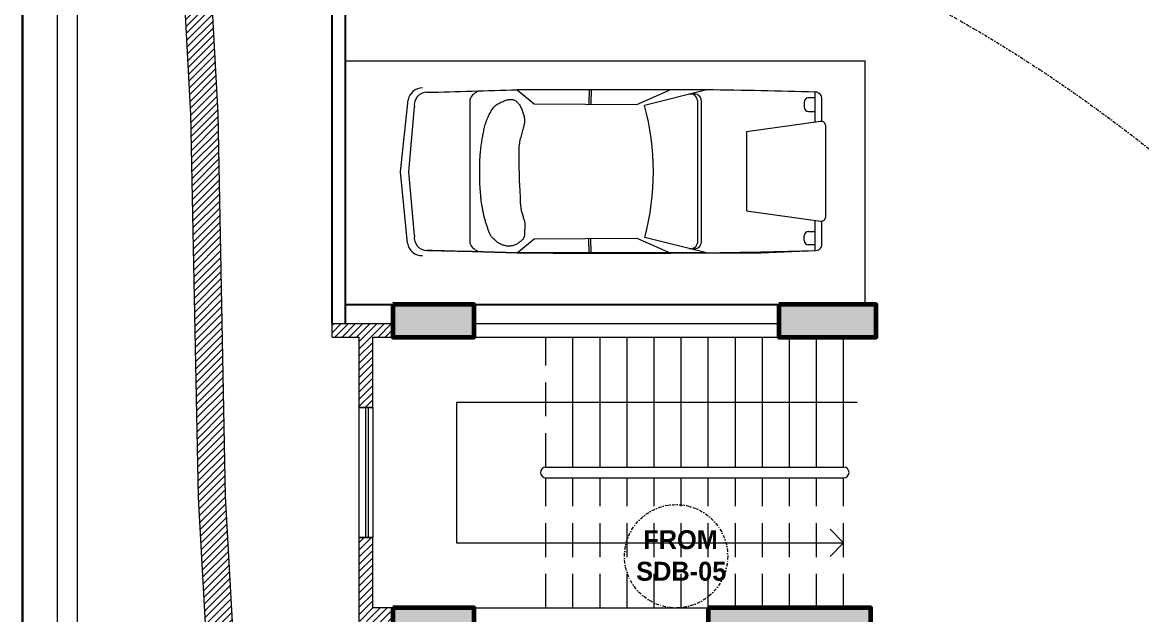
# Model space of a CAD drawing. Header units: inches. Extents: x 109699 to 44449955, y -10987 to 15824140.
# Drawn here: x 194056.2 to 194469.7, y -3501.2 to -3282.4 of the extents above; entities that cross this region are included whole.
import ezdxf

# ---------------------------------------------------------------- set-up
doc = ezdxf.new("R2010")
doc.units = ezdxf.units.IN
doc.header["$LTSCALE"] = 5
doc.header["$MEASUREMENT"] = 0
doc.linetypes.add('DASHDOT', pattern=[1, 0.5, -0.25, 0, -0.25])
doc.linetypes.add('DASHED2', pattern=[0.375, 0.25, -0.125])
for name, color, linetype, lineweight in [('@NORMAL', 7, 'Continuous', 5), ('car-plan', 179, 'Continuous', 13), ('cloumn', 253, 'Continuous', 60), ('E-Sub-Distrubtion board', 3, 'Continuous', 13), ('glass', 140, 'Continuous', 18), ('Ground foor outer wall', 7, 'Continuous', 25), ('ha', 252, 'Continuous', 5), ('HATCH2', 253, 'Continuous', 15), ('Railling', 8, 'Continuous', 5), ('SB', 1, 'DASHDOT', 20), ('STAIR', 8, 'Continuous', 13), ('WALL-1', 8, 'Continuous', 9)]:
    doc.layers.add(name, color=color, linetype=linetype, lineweight=lineweight)
doc.styles.get("Standard").update_dxf_attribs({"font": 'times.ttf'})
pattern_1 = [(44.99999999999996, (142401.9198280664, 2531389.256548782), (-1.325825214724776, 1.325825214724777), [])]

# ---------------------------------------------------------------- blocks, each defined once
blk = doc.blocks.new('zxczxczxcz')
at = {"layer": '@NORMAL'}
for points in [[(177327.5446916085, -15450.10043627545), (175295.1813820154, -15450.10043627545), (175295.1813820154, -14276.83252409846), (177327.5446916085, -14276.83252409846)], [(177319.9075666944, -15442.46331136129), (175302.8185069296, -15442.46331136129), (175302.8185069296, -14284.46964901264), (177319.9075666944, -14284.46964901264)]]:
    blk.add_lwpolyline(points, close=True, dxfattribs=at)
at = {"layer": 'WALL-1', "lineweight": 30}
blk.add_lwpolyline([(177340.9096602083, -15463.46540487523), (175281.8164134157, -15463.46540487523), (175281.8164134157, -14263.46755549865), (177340.9096602083, -14263.46755549865)], close=True, dxfattribs=at)
blk = doc.blocks.new('gs')
at = {"layer": 'car-plan'}
for p, q in [((26267.590474709, 9819.376646062476), (26273.88895731447, 9814.16245217622)), ((26294.14201680706, 9819.603446928479), (26294.06655255058, 9814.042228147591)), ((26294.91421058483, 9819.60769889965), (26294.83864122938, 9814.03873501681)), ((26311.78943026054, 9813.962045221306), (26324.328722481, 9819.547027678884)), ((26337.65923929898, 9819.376646062476), (26314.66183826685, 9813.610017585495)), ((26224.52549990334, 9789.080123154796), (26227.30703482688, 9815.693857425773)), ((26227.61478555486, 9789.127244590316), (26229.61774362937, 9813.03297502928)), ((26258.6209168567, 9812.495373057944), (26258.87149793419, 9812.814441102208)), ((26258.87149793419, 9812.814441102208), (26259.138802371, 9813.116669562136)), ((26259.138802371, 9813.116669562136), (26259.42630299871, 9813.402006525008)), ((26259.42630299871, 9813.402006525008), (26259.73747264892, 9813.67040007811)), ((26259.73747264892, 9813.67040007811), (26260.07432008078, 9813.921910958466)), ((26260.07432008078, 9813.921910958466), (26260.4329977638, 9814.157050501934)), ((26260.4329977638, 9814.157050501934), (26260.80819409504, 9814.376442694127)), ((26260.80819409504, 9814.376442694127), (26261.19459747159, 9814.580711520633)), ((26261.19459747159, 9814.580711520633), (26261.58689629052, 9814.77048096704)), ((26261.58689629052, 9814.77048096704), (26261.97977894891, 9814.94637501896)), ((26261.97977894891, 9814.94637501896), (26262.36793384382, 9815.109017661976)), ((26262.36793384382, 9815.109017661976), (26262.74604937236, 9815.25903288168)), ((26262.74604937236, 9815.25903288168), (26263.10998032505, 9815.396591025055)), ((26263.10998032505, 9815.396591025055), (26263.46024706632, 9815.520047884522)), ((26263.46024706632, 9815.520047884522), (26263.79853635409, 9815.627305613903)), ((26263.79853635409, 9815.627305613903), (26264.12653494623, 9815.716266367002)), ((26264.12653494623, 9815.716266367002), (26264.44592960068, 9815.78483229762)), ((26264.44592960068, 9815.78483229762), (26264.75840707531, 9815.83090555959)), ((26264.75840707531, 9815.83090555959), (26265.06565412803, 9815.852388306696)), ((26265.06565412803, 9815.852388306696), (26265.36935751676, 9815.847182692756)), ((26265.36935751676, 9815.847182692756), (26265.67066612645, 9815.813687615911)), ((26265.67066612645, 9815.813687615911), (26265.9685773504, 9815.752288951713)), ((26265.9685773504, 9815.752288951713), (26266.26155070901, 9815.66386932)), ((26266.26155070901, 9815.66386932), (26266.54804572262, 9815.549311340648)), ((26266.54804572262, 9815.549311340648), (26266.82652191161, 9815.409497633518)), ((26266.82652191161, 9815.409497633518), (26267.09543879637, 9815.24531081847)), ((26267.09543879637, 9815.24531081847), (26267.35325589727, 9815.057633515382)), ((26267.35325589727, 9815.057633515382), (26267.59843273467, 9814.847348344098)), ((26267.59843273467, 9814.847348344098), (26267.82986393782, 9814.615407591322)), ((26267.82986393782, 9814.615407591322), (26268.04818457142, 9814.363042210942)), ((26268.04818457142, 9814.363042210942), (26268.25446480906, 9814.091552823716)), ((26268.25446480906, 9814.091552823716), (26268.44977482432, 9813.802240050354)), ((26268.44977482432, 9813.802240050354), (26268.63518479076, 9813.496404511607)), ((26268.63518479076, 9813.496404511607), (26268.81176488199, 9813.175346828197)), ((26268.81176488199, 9813.175346828197), (26268.98058527157, 9812.840367620869)), ((26268.98058527157, 9812.840367620869), (26269.14271613306, 9812.492767510324)), ((26273.88895731447, 9814.16245217622), (26311.78943026054, 9813.962045221306)), ((26373.62707116106, 9814.740510257827), (26373.62707116106, 9813.01814853336)), ((26377.73098201799, 9816.365593759743), (26375.25215466297, 9816.365593759743)), ((26380.18697026602, 9807.669296838212), (26380.18465004231, 9816.241937109808)), ((26256.27978203181, 9807.971795868769), (26256.46277737516, 9808.442038765708)), ((26256.46277737516, 9808.442038765708), (26256.65627984365, 9808.904696866965)), ((26256.65627984365, 9808.904696866965), (26256.85843145002, 9809.358270968369)), ((26256.85843145002, 9809.358270968369), (26257.06737420695, 9809.801261865723)), ((26257.06737420695, 9809.801261865723), (26257.28125012715, 9810.232170354844)), ((26257.28125012715, 9810.232170354844), (26257.49820122335, 9810.649497231541)), ((26257.49820122335, 9810.649497231541), (26257.71636950823, 9811.051743291639)), ((26257.71636950823, 9811.051743291639), (26257.9347854643, 9811.437650546177)), ((26257.9347854643, 9811.437650546177), (26258.15603345334, 9811.806925867219)), ((26258.15603345334, 9811.806925867219), (26258.38358630695, 9812.159517342043)), ((26258.38358630695, 9812.159517342043), (26258.6209168567, 9812.495373057944)), ((26269.14271613306, 9812.492767510324), (26269.29884687894, 9812.134103389995)), ((26269.29884687894, 9812.134103389995), (26269.44814387705, 9811.766957244035)), ((26269.44814387705, 9811.766957244035), (26269.58939273414, 9811.39416732928)), ((26269.58939273414, 9811.39416732928), (26269.72137905691, 9811.018571902547)), ((26269.72137905691, 9811.018571902547), (26269.84288845211, 9810.643009220687)), ((26269.84288845211, 9810.643009220687), (26269.95270652647, 9810.270317540519)), ((26269.95270652647, 9810.270317540519), (26270.04961888671, 9809.903335118877)), ((26270.04961888671, 9809.903335118877), (26270.13241113958, 9809.544900212612)), ((26270.13241113958, 9809.544900212612), (26270.20001149346, 9809.196818503813)), ((26270.20001149346, 9809.196818503813), (26270.2519185636, 9808.856765375742)), ((26270.2519185636, 9808.856765375742), (26270.28777356686, 9808.521383636893)), ((26270.28777356686, 9808.521383636893), (26270.30721772012, 9808.187316095798)), ((26375.25215466297, 9811.393065031436), (26377.7274664799, 9811.393065031436)), ((26255.23176162457, 9804.105607729063), (26255.33241191524, 9804.58666637665)), ((26255.33241191524, 9804.58666637665), (26255.43898770437, 9805.07096918099)), ((26255.43898770437, 9805.07096918099), (26255.55287192548, 9805.557211051411)), ((26255.55287192548, 9805.557211051411), (26255.67544751214, 9806.04408689723)), ((26255.67544751214, 9806.04408689723), (26255.80809739791, 9806.53029162778)), ((26255.80809739791, 9806.53029162778), (26255.95220451632, 9807.01452015237)), ((26255.95220451632, 9807.01452015237), (26256.10915180092, 9807.495467380344)), ((26256.10915180092, 9807.495467380344), (26256.27978203181, 9807.971795868769)), ((26269.6008163338, 9804.31133329351), (26269.46350189867, 9803.847166826978)), ((26269.73122099039, 9804.761717161222), (26269.6008163338, 9804.31133329351)), ((26269.85283337062, 9805.198036903312), (26269.73122099039, 9804.761717161222)), ((26269.96377097664, 9805.620010992978), (26269.85283337062, 9805.198036903312)), ((26270.06215131065, 9806.027357903396), (26269.96377097664, 9805.620010992978)), ((26270.14609187478, 9806.419796107773), (26270.06215131065, 9806.027357903396)), ((26270.21371017123, 9806.7970440793), (26270.14609187478, 9806.419796107773)), ((26270.26349724896, 9807.159426744205), (26270.21371017123, 9806.7970440793)), ((26270.29543834428, 9807.509694840941), (26270.26349724896, 9807.159426744205)), ((26270.3098922403, 9807.851205560975), (26270.29543834428, 9807.509694840941)), ((26270.30721772012, 9808.187316095798), (26270.3098922403, 9807.851205560975)), ((26379.69429995946, 9807.667595831059), (26352.36820994497, 9803.896422599413)), ((26381.58925869425, 9772.485619494757), (26381.57126414745, 9806.063300170543)), ((26254.47942890941, 9799.919098573395), (26254.55100408784, 9800.38428953824)), ((26254.55100408784, 9800.38428953824), (26254.62549659183, 9800.846562369683)), ((26254.62549659183, 9800.846562369683), (26254.70294103651, 9801.307170277942)), ((26254.70294103651, 9801.307170277942), (26254.78337203695, 9801.767366473214)), ((26254.78337203695, 9801.767366473214), (26254.86682420828, 9802.228404165733)), ((26254.86682420828, 9802.228404165733), (26254.95333216563, 9802.691536565711)), ((26254.95333216563, 9802.691536565711), (26255.0429305241, 9803.15801688336)), ((26255.0429305241, 9803.15801688336), (26255.13565389879, 9803.629098328907)), ((26255.13565389879, 9803.629098328907), (26255.23176162457, 9804.105607729063)), ((26268.50255540773, 9800.210141118187), (26268.39866328702, 9799.630799368519)), ((26268.62053082191, 9800.773686495493), (26268.50255540773, 9800.210141118187)), ((26268.74971818349, 9801.321864971636), (26268.62053082191, 9800.773686495493)), ((26268.88724614643, 9801.855106017814), (26268.74971818349, 9801.321864971636)), ((26269.03024336469, 9802.37383910521), (26268.88724614643, 9801.855106017814)), ((26269.17583849217, 9802.878493705022), (26269.03024336469, 9802.37383910521)), ((26269.32116018284, 9803.369499288434), (26269.17583849217, 9802.878493705022)), ((26269.46350189867, 9803.847166826978), (26269.32116018284, 9803.369499288434)), ((26352.36820994497, 9803.896422599413), (26352.36820994497, 9774.644926875379)), ((26253.97688841195, 9795.665702633982), (26254.01896703812, 9796.132658832)), ((26254.01896703812, 9796.132658832), (26254.06472989134, 9796.60342196509)), ((26254.06472989134, 9796.60342196509), (26254.11405761265, 9797.076870369463)), ((26254.11405761265, 9797.076870369463), (26254.16685275098, 9797.552024528704)), ((26254.16685275098, 9797.552024528704), (26254.22301785521, 9798.027904926399)), ((26254.22301785521, 9798.027904926399), (26254.28245547427, 9798.503532046125)), ((26254.28245547427, 9798.503532046125), (26254.34506815704, 9798.977926371474)), ((26254.34506815704, 9798.977926371474), (26254.41075845246, 9799.450108386038)), ((26254.41075845246, 9799.450108386038), (26254.47942890941, 9799.919098573395)), ((26268.14501863973, 9796.50457788883), (26268.14214698412, 9795.842850339483)), ((26268.16197770595, 9797.156356368316), (26268.14501863973, 9796.50457788883)), ((26268.19445882656, 9797.796509216685), (26268.16197770595, 9797.156356368316)), ((26268.24389664528, 9798.423359872759), (26268.19445882656, 9797.796509216685)), ((26268.31172580585, 9799.035231775313), (26268.24389664528, 9798.423359872759)), ((26268.39866328702, 9799.630799368519), (26268.31172580585, 9799.035231775313)), ((26253.79946499341, 9785.75965380411), (26253.804110418, 9792.653544960907)), ((26253.804110418, 9792.653544960907), (26253.81414365923, 9793.04354042586)), ((26253.81414365923, 9793.04354042586), (26253.82944150729, 9793.450027483319)), ((26253.82944150729, 9793.450027483319), (26253.84977506395, 9793.87117373258)), ((26253.84977506395, 9793.87117373258), (26253.87491543098, 9794.305146772953)), ((26253.87491543098, 9794.305146772953), (26253.90463371015, 9794.75011420378)), ((26253.90463371015, 9794.75011420378), (26253.93870100322, 9795.20424362435)), ((26253.93870100322, 9795.20424362435), (26253.97688841195, 9795.665702633982)), ((26268.14214698412, 9795.842850339483), (26268.15192809541, 9795.172850281473)), ((26268.15192809541, 9795.172850281473), (26268.17292732987, 9794.496254276011)), ((26268.17292732987, 9794.496254276011), (26268.20371004374, 9793.81473888432)), ((26268.20371004374, 9793.81473888432), (26268.24273011173, 9793.130475843325)), ((26268.24273011173, 9793.130475843325), (26268.28799548214, 9785.926231999845)), ((26227.08988106418, 9762.67848546226), (26224.52549990334, 9789.080123154796)), ((26229.61774362937, 9765.508374445504), (26227.61478555486, 9789.127244590316)), ((26253.79990784147, 9785.402300082023), (26253.79946499341, 9785.75965380411)), ((26253.80503372973, 9785.056926050209), (26253.79990784147, 9785.402300082023)), ((26253.81443742578, 9784.720359557221), (26253.80503372973, 9785.056926050209)), ((26253.82771369719, 9784.38942845157), (26253.81443742578, 9784.720359557221)), ((26253.84445731151, 9784.060960581839), (26253.82771369719, 9784.38942845157)), ((26253.86426303632, 9783.731783796546), (26253.84445731151, 9784.060960581839)), ((26253.88672563918, 9783.398725944244), (26253.86426303632, 9783.731783796546)), ((26268.28799548214, 9785.926231999845), (26268.33740262176, 9785.249426155402)), ((26268.33740262176, 9785.249426155402), (26268.38884799734, 9784.583320332516)), ((26268.38884799734, 9784.583320332516), (26268.44022807565, 9783.932562146736)), ((26268.44022807565, 9783.932562146736), (26268.48943932343, 9783.301799213565)), ((26253.91142040242, 9783.059519277347), (26253.88672563918, 9783.398725944244)), ((26253.93784466729, 9782.71551366373), (26253.91142040242, 9783.059519277347)), ((26253.96547628981, 9782.368963375135), (26253.93784466729, 9782.71551366373)), ((26253.99379312599, 9782.02212268331), (26253.96547628981, 9782.368963375135)), ((26254.02227303183, 9781.67724586001), (26253.99379312599, 9782.02212268331)), ((26254.05039386338, 9781.336587176957), (26254.02227303183, 9781.67724586001)), ((26254.0776334766, 9781.002400905913), (26254.05039386338, 9781.336587176957)), ((26254.10346972753, 9780.676941318612), (26254.0776334766, 9781.002400905913)), ((26254.12766676523, 9780.361516260156), (26254.10346972753, 9780.676941318612)), ((26254.15113391087, 9780.053647869128), (26254.12766676523, 9780.361516260156)), ((26254.1750667787, 9779.74991185742), (26254.15113391087, 9780.053647869128)), ((26254.20066098293, 9779.446883936966), (26254.1750667787, 9779.74991185742)), ((26268.48943932343, 9783.301799213565), (26268.53437820745, 9782.695679148557)), ((26268.53437820745, 9782.695679148557), (26268.57294119446, 9782.11884956721)), ((26268.57294119446, 9782.11884956721), (26268.60362200481, 9781.574528605095)), ((26268.60362200481, 9781.574528605095), (26268.62730337316, 9781.060216477803)), ((26268.62730337316, 9781.060216477803), (26268.6454652877, 9780.571983920992)), ((26268.6454652877, 9780.571983920992), (26268.65958773669, 9780.105901670271)), ((26268.65958773669, 9780.105901670271), (26268.67115070837, 9779.658040461283)), ((26268.67115070837, 9779.658040461283), (26268.68163419093, 9779.224471029665)), ((26254.22911213782, 9779.141139819687), (26254.20066098293, 9779.446883936966)), ((26254.26161585757, 9778.829255217497), (26254.22911213782, 9779.141139819687)), ((26254.29936775644, 9778.50780584231), (26254.26161585757, 9778.829255217497)), ((26254.34356344864, 9778.173367406067), (26254.29936775644, 9778.50780584231)), ((26254.39500825334, 9777.82349869854), (26254.34356344864, 9778.173367406067)), ((26254.45294630936, 9777.459690821008), (26254.39500825334, 9777.82349869854)), ((26254.51623146048, 9777.084417952625), (26254.45294630936, 9777.459690821008)), ((26254.58371755044, 9776.700154272534), (26254.51623146048, 9777.084417952625)), ((26254.65425842302, 9776.309373959877), (26254.58371755044, 9776.700154272534)), ((26254.72670792196, 9775.914551193797), (26254.65425842302, 9776.309373959877)), ((26254.79991989103, 9775.51816015345), (26254.72670792196, 9775.914551193797)), ((26254.87274817396, 9775.122675017978), (26254.79991989103, 9775.51816015345)), ((26268.68163419093, 9779.224471029665), (26268.69251817264, 9778.80126411104)), ((26268.69251817264, 9778.80126411104), (26268.70528264171, 9778.38449044105)), ((26268.70528264171, 9778.38449044105), (26268.72135331207, 9777.97089980817)), ((26268.72135331207, 9777.97089980817), (26268.74193880048, 9777.559958212289)), ((26268.74193880048, 9777.559958212289), (26268.76819344939, 9777.151810706171)), ((26268.76819344939, 9777.151810706171), (26268.80127160126, 9776.746602342559)), ((26268.80127160126, 9776.746602342559), (26268.84232759857, 9776.3444781742)), ((26268.84232759857, 9776.3444781742), (26268.89251578374, 9775.94558325383)), ((26268.89251578374, 9775.94558325383), (26268.95299049925, 9775.550062634204)), ((26268.95299049925, 9775.550062634204), (26269.02490608755, 9775.158061368078)), ((26254.94444058683, 9774.730161688422), (26254.87274817396, 9775.122675017978)), ((26255.01582083471, 9774.341052953423), (26254.94444058683, 9774.730161688422)), ((26255.08810659499, 9773.955373323515), (26255.01582083471, 9774.341052953423)), ((26255.16251554506, 9773.573147309231), (26255.08810659499, 9773.955373323515)), ((26255.2402653623, 9773.194399421118), (26255.16251554506, 9773.573147309231)), ((26255.32257372406, 9772.819154169709), (26255.2402653623, 9773.194399421118)), ((26255.41065830775, 9772.44743606553), (26255.32257372406, 9772.819154169709)), ((26255.50573679076, 9772.07926961912), (26255.41065830775, 9772.44743606553)), ((26255.60851887209, 9771.714699570242), (26255.50573679076, 9772.07926961912)), ((26255.71768233746, 9771.353851575477), (26255.60851887209, 9771.714699570242)), ((26255.83139699421, 9770.99687152062), (26255.71768233746, 9771.353851575477)), ((26269.02490608755, 9775.158061368078), (26269.10885654217, 9774.769824894625)), ((26269.10885654217, 9774.769824894625), (26269.2031944609, 9774.386000198734)), ((26269.2031944609, 9774.386000198734), (26269.30571209262, 9774.007334651746)), ((26269.30571209262, 9774.007334651746), (26269.41420168619, 9773.634575625001)), ((26269.41420168619, 9773.634575625001), (26269.52645549049, 9773.268470489827)), ((26269.52645549049, 9773.268470489827), (26269.64026575437, 9772.909766617537)), ((26269.64026575437, 9772.909766617537), (26269.75342472669, 9772.559211379492)), ((26269.75342472669, 9772.559211379492), (26269.86372465636, 9772.217552146998)), ((26269.86372465636, 9772.217552146998), (26269.96911184017, 9771.885448029418)), ((26269.96911184017, 9771.885448029418), (26270.0681487668, 9771.56320508814)), ((26270.0681487668, 9771.56320508814), (26270.15955197293, 9771.251041122581)), ((26270.15955197293, 9771.251041122581), (26270.24203799518, 9770.949173932153)), ((26352.36820994497, 9774.644926875379), (26379.71282186758, 9770.878943342766)), ((26255.94783264969, 9770.643905291487), (26255.83139699421, 9770.99687152062)), ((26256.06515911125, 9770.295098773859), (26255.94783264969, 9770.643905291487)), ((26256.18154618624, 9769.950597853567), (26256.06515911125, 9770.295098773859)), ((26256.29516368202, 9769.6105484164), (26256.18154618624, 9769.950597853567)), ((26256.40418140592, 9769.275096348167), (26256.29516368202, 9769.6105484164)), ((26256.50745066922, 9768.944320041213), (26256.40418140592, 9769.275096348167)), ((26256.60654879877, 9768.61802791414), (26256.50745066922, 9768.944320041213)), ((26256.70373462538, 9768.295960892094), (26256.60654879877, 9768.61802791414)), ((26256.80126697983, 9767.977859900217), (26256.70373462538, 9768.295960892094)), ((26256.90140469291, 9767.663465863661), (26256.80126697983, 9767.977859900217)), ((26257.00640659541, 9767.352519707565), (26256.90140469291, 9767.663465863661)), ((26257.11853151809, 9767.044762357094), (26257.00640659541, 9767.352519707565)), ((26270.24203799518, 9770.949173932153), (26270.3143233702, 9770.65782131628)), ((26270.3143233702, 9770.65782131628), (26270.37512463464, 9770.377201074363)), ((26270.33443753119, 9767.230253094953), (26270.32879125809, 9767.035688935488)), ((26270.34237699793, 9767.43192880429), (26270.33443753119, 9767.230253094953)), ((26270.35301540392, 9767.638714248991), (26270.34237699793, 9767.43192880429)), ((26270.36675849475, 9767.84860761452), (26270.35301540392, 9767.638714248991)), ((26270.38401201605, 9768.059607086398), (26270.36675849475, 9767.84860761452)), ((26270.37512463464, 9770.377201074363), (26270.42315832511, 9770.107531005815)), ((26270.40471303333, 9768.270300350006), (26270.38401201605, 9768.059607086398)), ((26270.4269238921, 9768.481633090472), (26270.40471303333, 9768.270300350006)), ((26270.42315832511, 9770.107531005815), (26270.45714097829, 9769.849028910052)), ((26270.44823825771, 9768.695140492855), (26270.4269238921, 9768.481633090472)), ((26270.46624979562, 9768.912357742185), (26270.44823825771, 9768.695140492855)), ((26270.45714097829, 9769.849028910052), (26270.47640409715, 9769.601620422407)), ((26270.47855217122, 9769.13482002353), (26270.46624979562, 9768.912357742185)), ((26270.47640409715, 9769.601620422407), (26270.48273904991, 9769.36406252192)), ((26270.48273904991, 9769.36406252192), (26270.47855217122, 9769.13482002353)), ((26375.25215466297, 9767.07447726615), (26377.7274664799, 9767.07447726615)), ((26380.19927123145, 9762.22033773012), (26380.19692849919, 9770.876141479734)), ((26257.24003829177, 9766.739934737372), (26257.11853151809, 9767.044762357094)), ((26257.37229714659, 9766.438551697975), (26257.24003829177, 9766.739934737372)), ((26257.51312391015, 9766.144223786105), (26257.37229714659, 9766.438551697975)), ((26257.65944580939, 9765.86133547339), (26257.51312391015, 9766.144223786105)), ((26257.8081900713, 9765.594271231457), (26257.65944580939, 9765.86133547339)), ((26257.95628392285, 9765.347415531913), (26257.8081900713, 9765.594271231457)), ((26258.10065459096, 9765.12515284639), (26257.95628392285, 9765.347415531913)), ((26258.23822930263, 9764.931867646512), (26258.10065459096, 9765.12515284639)), ((26258.3659352848, 9764.771944403896), (26258.23822930263, 9764.931867646512)), ((26258.48166504197, 9764.647705978467), (26258.3659352848, 9764.771944403896)), ((26258.58717218865, 9764.553228783348), (26258.48166504197, 9764.647705978467)), ((26258.68517561686, 9764.480527619962), (26258.58717218865, 9764.553228783348)), ((26258.77839421867, 9764.421617289714), (26258.68517561686, 9764.480527619962)), ((26258.86954688608, 9764.36851259404), (26258.77839421867, 9764.421617289714)), ((26258.96135251116, 9764.313228334344), (26258.86954688608, 9764.36851259404)), ((26259.05652998593, 9764.247779312049), (26258.96135251116, 9764.313228334344)), ((26259.15779820242, 9764.16418032859), (26259.05652998593, 9764.247779312049)), ((26259.26755938609, 9764.056561458594), (26259.15779820242, 9764.16418032859)), ((26259.38694909599, 9763.927513869654), (26259.26755938609, 9764.056561458594)), ((26259.51678622459, 9763.781744002583), (26259.38694909599, 9763.927513869654)), ((26259.65788966438, 9763.623958298209), (26259.51678622459, 9763.781744002583)), ((26259.8110783078, 9763.458863197324), (26259.65788966438, 9763.623958298209)), ((26259.97717104734, 9763.291165140763), (26259.8110783078, 9763.458863197324)), ((26260.15698677547, 9763.125570569318), (26259.97717104734, 9763.291165140763)), ((26260.35134438468, 9762.966785923825), (26260.15698677547, 9763.125570569318)), ((26260.56058352352, 9762.818614673204), (26260.35134438468, 9762.966785923825)), ((26267.57536844691, 9759.152197705094), (26273.88895731447, 9764.378897298571)), ((26268.35480643393, 9763.003146323237), (26268.13670750492, 9762.85011909192)), ((26268.56679472032, 9763.158669621), (26268.35480643393, 9763.003146323237)), ((26268.7713719396, 9763.316236449304), (26268.56679472032, 9763.158669621)), ((26268.96702089714, 9763.475572634503), (26268.7713719396, 9763.316236449304)), ((26269.15222439833, 9763.636404002944), (26268.96702089714, 9763.475572634503)), ((26269.32546524856, 9763.798456380988), (26269.15222439833, 9763.636404002944)), ((26269.48522625322, 9763.961455594988), (26269.32546524856, 9763.798456380988)), ((26269.62999021767, 9764.1251274713), (26269.48522625322, 9763.961455594988)), ((26269.75823994729, 9764.289197836275), (26269.62999021767, 9764.1251274713)), ((26269.86895852957, 9764.453250315062), (26269.75823994729, 9764.289197836275)), ((26269.96313018027, 9764.61629972799), (26269.86895852957, 9764.453250315062)), ((26270.04223939727, 9764.777218694202), (26269.96313018027, 9764.61629972799)), ((26270.10777067843, 9764.934879832843), (26270.04223939727, 9764.777218694202)), ((26270.1612085216, 9765.08815576302), (26270.10777067843, 9764.934879832843)), ((26270.20403742467, 9765.23591910387), (26270.1612085216, 9765.08815576302)), ((26270.2377418855, 9765.377042474538), (26270.20403742467, 9765.23591910387)), ((26270.26380640196, 9765.510398494152), (26270.2377418855, 9765.377042474538)), ((26270.28361025677, 9765.63554796073), (26270.26380640196, 9765.510398494152)), ((26270.29811187231, 9765.754804387878), (26270.28361025677, 9765.63554796073)), ((26270.30816445577, 9765.871169468053), (26270.29811187231, 9765.754804387878)), ((26270.31462121438, 9765.987644893765), (26270.30816445577, 9765.871169468053)), ((26270.31833535536, 9766.107232357477), (26270.31462121438, 9765.987644893765)), ((26270.32016008593, 9766.232933551692), (26270.31833535536, 9766.107232357477)), ((26270.32094861331, 9766.367750168865), (26270.32016008593, 9766.232933551692)), ((26270.32155414473, 9766.514683901507), (26270.32094861331, 9766.367750168865)), ((26270.32275531047, 9766.675902524243), (26270.32155414473, 9766.514683901507)), ((26270.32503243304, 9766.85023814041), (26270.32275531047, 9766.675902524243)), ((26270.32879125809, 9767.035688935488), (26270.32503243304, 9766.85023814041)), ((26273.88895731447, 9764.378897298571), (26311.78943026054, 9764.579304253486)), ((26294.14201680706, 9758.93790254632), (26294.06655255058, 9764.4991213272)), ((26294.91421058483, 9758.933650575142), (26294.83864122938, 9764.50261445799)), ((26311.78943026054, 9764.579304253486), (26324.328722481, 9758.994321795908)), ((26337.58637993684, 9759.152197705094), (26314.69630588999, 9764.857524712097)), ((26373.62707116106, 9763.727032039766), (26373.62707116106, 9765.449393764233)), ((26260.78312686515, 9762.681248398876), (26260.56058352352, 9762.818614673204)), ((26261.0169178388, 9762.553975710354), (26260.78312686515, 9762.681248398876)), ((26261.25989987374, 9762.436085217181), (26261.0169178388, 9762.553975710354)), ((26261.51001639919, 9762.326865528892), (26261.25989987374, 9762.436085217181)), ((26261.76521084442, 9762.225605255007), (26261.51001639919, 9762.326865528892)), ((26262.02342663868, 9762.131593005055), (26261.76521084442, 9762.225605255007)), ((26262.28260721121, 9762.04411738857), (26262.02342663868, 9762.131593005055)), ((26262.54110692466, 9761.962729072293), (26262.28260721121, 9762.04411738857)), ((26262.79892387535, 9761.88802695187), (26262.54110692466, 9761.962729072293)), ((26263.05646709299, 9761.820871980148), (26262.79892387535, 9761.88802695187)), ((26263.31414560726, 9761.762125109977), (26263.05646709299, 9761.820871980148)), ((26263.57236844789, 9761.712647294211), (26263.31414560726, 9761.762125109977)), ((26263.83154464458, 9761.673299485716), (26263.57236844789, 9761.712647294211)), ((26264.09208322703, 9761.64494263733), (26263.83154464458, 9761.673299485716)), ((26264.35439322496, 9761.628437701918), (26264.09208322703, 9761.64494263733)), ((26264.61868337715, 9761.624509632195), (26264.35439322496, 9761.628437701918)), ((26264.88436125871, 9761.6333393803), (26264.61868337715, 9761.624509632195)), ((26265.15063415379, 9761.654971898279), (26264.88436125871, 9761.6333393803)), ((26265.41670934659, 9761.68945213814), (26265.15063415379, 9761.654971898279)), ((26265.68179412128, 9761.736825051907), (26265.41670934659, 9761.68945213814)), ((26265.94509576204, 9761.797135591594), (26265.68179412128, 9761.736825051907)), ((26266.20582155303, 9761.870428709226), (26265.94509576204, 9761.797135591594)), ((26266.46317877845, 9761.956749356825), (26266.20582155303, 9761.870428709226)), ((26266.71647074611, 9762.055910936542), (26266.46317877845, 9761.956749356825)), ((26266.96538485847, 9762.166800651008), (26266.71647074611, 9762.055910936542)), ((26267.20970454167, 9762.288074153017), (26266.96538485847, 9762.166800651008)), ((26267.4492132218, 9762.418387095342), (26267.20970454167, 9762.288074153017)), ((26267.68369432497, 9762.556395130749), (26267.4492132218, 9762.418387095342)), ((26267.91293127731, 9762.700753912017), (26267.68369432497, 9762.556395130749)), ((26268.13670750492, 9762.85011909192), (26267.91293127731, 9762.700753912017)), ((26377.73098201799, 9762.10194853785), (26375.25215466297, 9762.10194853785))]:
    blk.add_line(p, q, dxfattribs=at)
for points in [[(26337.65923929898, 9819.376646062476), (26267.590474709, 9819.376646062476)], [(26377.73360344047, 9807.442958568732), (26377.73360344047, 9818.522199703439)], [(26250.06716188465, 9815.86010751022), (26250.06716188465, 9762.68124196458)], [(26334.15938865389, 9815.479004345005), (26334.15938865389, 9762.68124196458)], [(26335.61122569034, 9815.479004345005), (26335.61122569034, 9762.68124196458)], [(26377.73360344047, 9760.019179013354), (26377.73360344047, 9771.105263256497)], [(26234.22935055212, 9760.077500716143), (26250.91090522017, 9759.588167659407), (26267.59047469137, 9759.095491917964), (26294.14201680706, 9758.93790254632), (26324.328722481, 9758.994321795908), (26337.58637994796, 9759.152197705254), (26357.66167304519, 9759.152197705167), (26377.73360344047, 9760.019179013354)], [(26337.58637993682, 9759.152197705094), (26267.57536844691, 9759.152197705094)]]:
    blk.add_lwpolyline(points, dxfattribs=at)
for centre, radius, start, end in [((26232.58033441348, 9814.699836216627), 5.366168716528898, 90.17071126511199, 169.3249604223354), ((26234.24530743608, 9813.776897435135), 4.686978486308598, 90.19506466146757, 189.1326723997191), ((26145.98211977325, 13653.84516491705), 3836.396409923897, 271.3180702240197, 271.816499684251), ((26254.83228203049, 9813.845923146575), 5.173326652646979, 110.4257760694787, 157.0865450819493), ((26331.72397127615, 9815.375278409643), 2.437625252878131, 2.438788846048848, 104.076751119706), ((26333.1758083126, 9815.375278409643), 2.437625252878131, 2.438788846048848, 104.076751119706), ((26300.30123172227, 7127.059281883747), 2692.576537480112, 88.35207661789485, 89.20502729859045), ((26377.72202201361, 9816.053371625923), 2.469836786005191, 355.65237317666, 89.73133070294816), ((26224.89321961392, 9789.170293268122), 93.03604150846057, 344.8512227578155, 15.22979254550061), ((26375.25215466297, 9814.740510257827), 1.625083501918754, 90, 180), ((26375.25215466297, 9813.01814853336), 1.625083501918754, 180, 270), ((26379.94618105167, 9806.062151249767), 1.625083501918756, 0.04050765170524585, 98.91655176702061), ((26379.96417559848, 9772.484470573982), 1.625083501918756, 261.1022684412856, 0.04050765170524585), ((26375.25215466297, 9765.449393764233), 1.625083501918754, 90, 180), ((26234.24530743608, 9764.764452039657), 4.686978486308598, 170.8673276002809, 269.8049353385325), ((26375.25215466297, 9763.727032039766), 1.625083501918754, 180, 270), ((26232.39316451568, 9763.497601648873), 5.366168716522381, 188.7802109356631, 271.814564360968), ((26145.98211977326, 5924.626973062776), 3836.396409923951, 88.183500315749, 88.68192977598025), ((26254.83228203049, 9764.695426328217), 5.173326652646979, 202.9134549180507, 249.5742239305213), ((26331.76091789205, 9763.116391224132), 2.437625252878131, 256.004264183752, 349.7168068240507), ((26333.21275492851, 9763.116391224132), 2.437625252878131, 256.004264183752, 349.7168068240507), ((26301.78255013919, 12347.18448341618), 2588.279935808936, 270.7926011942282, 271.6815412861116), ((26377.76292742233, 9762.461220138386), 2.447559765165786, 273.848297612542, 5.518720994760388)]:
    blk.add_arc(centre, radius, start, end, dxfattribs=at)
blk = doc.blocks.new('coloumn-01')
at = {"layer": 'ha'}
h = blk.add_hatch(dxfattribs=at)
h.set_pattern_fill('AR-CONC', color=256, scale=0.5)
h.set_pattern_definition([(49.99999999999999, (0, 0), (3.586300913003767, -0.3137606749129755), [0.375, -4.125]), (355, (0, 0), (-0.693756668065, 3.760960668500059), [0.3, -3.3]), (100.45144446, (0.298858405, -0.02614672), (2.89254423363556, 3.447199954843147), [0.3187009599999999, -3.505710559999999]), (46.18420000000001, (0, 1), (5.336206653357862, -0.8275964039653827), [0.5625, -6.1875]), (96.63563549, (0.444683725, 0.931033465), (4.673309728371142, 4.870593003872752), [0.47805171, -5.258568799999999]), (351.1841639899999, (0, 1), (4.673309725273866, 4.870593001349951), [0.45, -4.950000005]), (21, (0.5, 0.75), (2.984535260592308, -2.013094453326694), [0.375, -4.125]), (326.0000000000001, (0.5, 0.75), (1.216576659607909, 3.625750225234265), [0.3, -3.3]), (71.45144474, (0.74871127, 0.58224213), (4.201111883649856, 1.612655764031769), [0.31870095, -3.50571056]), (37.50000000000001, (0, 0), (0.06079927658645334, 1.664469269156557), [0, -3.26, 0, -3.35, 0, -3.3125]), (7.499999999999999, (0, 0), (1.315347687210743, 1.972058559411801), [0, -1.91, 0, -3.185, 0, -1.2625]), (327.5, (-1.115, 0), (2.669112180862045, -0.1127743586718988), [0, -1.25, 0, -3.9, 0, -5.175]), (317.5, (-1.615, 0), (2.915930846711931, 0.5005249116615886), [0, -1.625, 0, -2.59, 0, -3.675])])
h.paths.add_polyline_path([(32128.44739975178, -2546319.049243456), (32092.44739975178, -2546319.049243456), (32092.44739975178, -2546331.049243456), (32128.44739975178, -2546331.049243456)])
h.paths.add_polyline_path([(32128.44739975189, -2546617.132962178), (32098.44739975189, -2546617.132962178), (32098.44739975189, -2546629.132962178), (32128.44739975189, -2546629.132962178)])
h.paths.add_polyline_path([(31978.51966727065, -2546605.132962178), (31966.51966727065, -2546605.132962178), (31966.51966727065, -2546635.132962178), (31978.51966727065, -2546635.132962178)])
h.paths.add_polyline_path([(31821.20333333506, -2546605.132962178), (31809.20333333506, -2546605.132962178), (31809.20333333506, -2546635.132962178), (31821.20333333506, -2546635.132962178)])
h.paths.add_polyline_path([(31689.20328743063, -2546611.133238418), (31677.20328743063, -2546611.133238418), (31677.20328743063, -2546635.133238418), (31689.20328743063, -2546635.133238418)])
h.paths.add_polyline_path([(31417.20347832461, -2546611.132962178), (31405.20347832461, -2546611.132962178), (31405.20347832461, -2546635.132962178), (31417.20347832461, -2546635.132962178)])
h.paths.add_polyline_path([(31435.20347912709, -2546415.348983645), (31405.20347912709, -2546415.348983645), (31405.20347912709, -2546427.348983645), (31435.20347912709, -2546427.348983645)])
h.paths.add_polyline_path([(31633.74647668525, -2546415.348983645), (31603.74647668525, -2546415.348983645), (31603.74647668525, -2546427.348983645), (31633.74647668525, -2546427.348983645)])
h.paths.add_polyline_path([(31821.20245073218, -2546319.049243455), (31809.20245073218, -2546319.049243455), (31809.20245073218, -2546349.049243455), (31821.20245073218, -2546349.049243455)])
h.paths.add_polyline_path([(31996.51966727068, -2546319.049243455), (31966.51966727068, -2546319.049243455), (31966.51966727068, -2546331.049243455), (31996.51966727068, -2546331.049243455)])
h.paths.add_polyline_path([(31581.74648750067, -2546291.049243452), (31541.74648750067, -2546291.049243452), (31541.74648750067, -2546301.049243452), (31581.74648750067, -2546301.049243452)])
h.paths.add_polyline_path([(31485.74647668505, -2546261.049243452), (31475.74647668505, -2546261.049243452), (31475.74647668505, -2546301.049243452), (31485.74647668505, -2546301.049243452)])
h.paths.add_polyline_path([(31581.74648750064, -2546206.049278549), (31521.74648750064, -2546206.049278549), (31521.74648750064, -2546216.049243455), (31581.74648750064, -2546216.049243455)])
h.paths.add_polyline_path([(31435.20347595899, -2546206.049243455), (31405.20347595899, -2546206.049243455), (31405.20347595899, -2546218.049243455), (31435.20347595899, -2546218.049243455)])
h.paths.add_polyline_path([(31435.20347912709, -2546094.049243455), (31405.20347912709, -2546094.049243455), (31405.20347912709, -2546106.049243455), (31435.20347912709, -2546106.049243455)])
h.paths.add_polyline_path([(31583.74647668522, -2546094.049243455), (31547.74647668522, -2546094.049243455), (31547.74647668522, -2546106.049243455), (31583.74647668522, -2546106.049243455)])
h.paths.add_polyline_path([(31775.41359277777, -2546094.049243455), (31763.41359277777, -2546094.049243455), (31763.41359277777, -2546124.049243455), (31775.41359277777, -2546124.049243455)])
h.paths.add_polyline_path([(32059.80123907101, -2546094.049243455), (32047.80123907101, -2546094.049243455), (32047.80123907101, -2546124.049243455), (32059.80123907101, -2546124.049243455)])
h.paths.add_polyline_path([(32058.06771510976, -2545913.633020405), (32028.06771510976, -2545913.633020405), (32028.06771510976, -2545925.633020405), (32058.06771510976, -2545925.633020405)])
h.paths.add_polyline_path([(32048.06771510973, -2545722.712815279), (32036.06771510973, -2545722.712815279), (32036.06771510973, -2545746.712815279), (32048.06771510973, -2545746.712815279)])
h.paths.add_polyline_path([(31799.41359277774, -2545913.633020405), (31763.41359277774, -2545913.633020405), (31763.41359277774, -2545925.633020405), (31799.41359277774, -2545925.633020405)])
h.paths.add_polyline_path([(31591.53986684192, -2545945.049243456), (31561.31223659915, -2545945.049243456), (31561.31223659915, -2545957.049243456), (31591.53986684192, -2545957.049243456)])
h.paths.add_polyline_path([(31435.20347912709, -2545945.049243456), (31405.20347912709, -2545945.049243456), (31405.20347912709, -2545957.049243456), (31435.20347912709, -2545957.049243456)])
h.paths.add_polyline_path([(31429.2035252499, -2545715.383477275), (31405.2035252499, -2545715.383477275), (31405.2035252499, -2545727.383477275), (31429.2035252499, -2545727.383477275)])
h.paths.add_polyline_path([(31605.53986684192, -2545715.383237123), (31581.53986684192, -2545715.383237123), (31581.53986684192, -2545727.383237123), (31605.53986684192, -2545727.383237123)])
h.paths.add_polyline_path([(31775.41359277774, -2545711.610186095), (31763.41359277774, -2545711.610186095), (31763.41359277774, -2545735.610186095), (31775.41359277774, -2545735.610186095)])
at = {"layer": 'cloumn'}
for points, elevation in [([(31405.20347912709, -2546094.049243455), (31405.20347912709, -2546106.049243455), (31435.20347912709, -2546106.049243455), (31435.20347912709, -2546094.049243455)], -16.69191068199557), ([(31547.74647668522, -2546094.049243455), (31547.74647668522, -2546106.049243455), (31583.74647668522, -2546106.049243455), (31583.74647668522, -2546094.049243455)], -16.69191068199552), ([(31405.20347595899, -2546206.049243455), (31405.20347595899, -2546218.049243455), (31435.20347595899, -2546218.049243455), (31435.20347595899, -2546206.049243455)], -16.69677119971932), ([(31521.74648750064, -2546206.049278549), (31521.74648750064, -2546216.049243455), (31581.74648750064, -2546216.049243455), (31581.74648750064, -2546206.049278549)], -16.77406097633553)]:
    blk.add_lwpolyline(points, close=True, dxfattribs=dict(at, elevation=elevation))

msp = doc.modelspace()

# ---------------------------------------------------------------- hatches: boundary and pattern name
at = {"layer": 'HATCH2'}
h = msp.add_hatch(dxfattribs=at)
h.set_pattern_fill('ANSI31', color=256, scale=15, angle=-2.544443745170813e-14)
h.set_pattern_definition(pattern_1)
h.paths.add_polyline_path([(194134.868101332, -4033.998222063577), (194136.4261724671, -3989.048147490996), (194138.8146040037, -3920.142323323342), (194140.0450997711, -3884.642739730238), (194140.928657458, -3809.392474890969), (194141.2759157697, -3777.176152471735), (194136.4351710372, -3709.185979278574), (194132.104056875, -3643.012969452238), (194128.1991995646, -3581.955578525367), (194124.9558904575, -3523.69301662436), (194122.6531060227, -3482.325969495161), (194121.2999233621, -3458.017497522573), (194119.629215446, -3374.128587594072), (194118.4813935769, -3316.494620303905), (194114.0018516486, -3233.822061959936), (194113.0143841016, -3215.597772578525), (194111.0659861683, -3151.882248699016), (194109.4474077319, -3096.940058413244), (194107.8809310412, -3047.613484918422), (194107.0570285821, -3021.669731369524), (194105.2219652738, -2963.885670056849), (194104.1849373315, -2931.230836877416), (194394.1628154742, -2911.344918285778), (194508.125557512, -2903.529653806987), (194714.3447308282, -2889.387686430759), (194868.4595517207, -2878.818898212447), (194870.2823044496, -2888.717385327725), (194821.1480994355, -2892.086879605244), (194743.3567875941, -2897.42160273744), (194645.4232405983, -2904.137627268026), (194522.3828899847, -2912.575410217329), (194289.4104094184, -2928.552048891599), (194114.4858634688, -2940.547913206557), (194118.1306367212, -3055.317687166671), (194121.3310179422, -3161.011579910575), (194123.1137356517, -3217.160641200191), (194125.6067277732, -3263.17026448604), (194128.4760039377, -3316.124429201989), (194131.2943864786, -3457.639913051205), (194138.1814466131, -3581.358545522953), (194150.718503759, -3768.991541889778), (194150.4185472238, -3856.771011519993), (194146.540836751, -3985.913362607176), (194144.8511096184, -4034.661689242164)])
h = msp.add_hatch(dxfattribs=at)
h.set_pattern_fill('ANSI31', color=256, scale=15, angle=-2.544443745170813e-14)
h.set_pattern_definition(pattern_1)
h.paths.add_polyline_path([(194180.6205199728, -3398.699389864973), (194180.6205199728, -3424.699389864973), (194185.6205199728, -3424.699389864973), (194185.6205199728, -3398.699389864973), (194193.0775224146, -3398.699389864973), (194193.0775224146, -3393.699389864973), (194170.6415403722, -3393.699389864973), (194170.6415403722, -3398.699389864973)])
h = msp.add_hatch(dxfattribs=at)
h.set_pattern_fill('ANSI31', color=256, scale=15, angle=-2.544443745170813e-14)
h.set_pattern_definition(pattern_1)
h.paths.add_polyline_path([(194185.6205199728, -3498.699389864973), (194185.6205199728, -3472.699389864973), (194180.6205199728, -3472.699389864973), (194180.6205199728, -3503.699389864973), (194183.6205199728, -3503.699389864973), (194183.6205199728, -3510.699389865438), (194188.6205199728, -3510.699389865438), (194188.6205199728, -3503.699389864973), (194193.0775192466, -3503.699389864973), (194193.0775192466, -3498.699389865438)])

# ---------------------------------------------------------------- linework, layer by layer
at = {"layer": '@NORMAL'}
for p, q in [((194175.6216246366, -3296.699389864973, 0.421942114167944), (194367.6216268897, -3296.699389864973, 0.288913516742312)), ((194367.6078390872, -3386.699389864973, -6.045811471075019), (194367.6216268897, -3296.699389864973, -3.370069527290241))]:
    msp.add_line(p, q, dxfattribs=at)
at = {"layer": '@NORMAL', "color": 1}
for p, q in [((194216.6205199728, -3422.699439955226, 0.4246633650849105), (194216.6205199728, -3474.699447826299, 0.4246633650849105)), ((194216.6205199728, -3422.699439955226, 0.3971683155800498), (194364.6205199728, -3422.699439955226, 0.2626228610345933)), ((194359.6205199728, -3474.699413717541, 0.4398812006353729), (194354.6205199728, -3469.699414910099, 0.4398812000095411)), ((194216.6205199728, -3474.699447826299, 0.339881182736633), (194359.6205199728, -3474.699413717541, 0.3398812006353715)), ((194359.6205199728, -3474.699413717541, 0.5398812006353744), (194354.6205199728, -3479.699414910099, 0.4398812000095411))]:
    msp.add_line(p, q, dxfattribs=at)
at = {"layer": 'glass'}
for p, q in [((194180.6205199728, -3472.699389864973, 0.4152178217820293), (194180.6205199728, -3424.699389864973, 0.4152178217820293)), ((194183.1205199728, -3472.699389864973, 0.4152178217820293), (194183.1205199728, -3424.699389864973, 0.4152178217820293)), ((194184.1205199728, -3472.699389864973, 0.4152178217820293), (194184.1205199728, -3424.699389864973, 0.4152178217820293)), ((194185.6205199728, -3424.699389864973, 0.4152178217820293), (194185.6205199728, -3472.699389864973, 0.4152178217820293))]:
    msp.add_line(p, q, dxfattribs=at)
at = {"layer": 'Ground foor outer wall'}
for p, q in [((194175.6067644495, -3393.699389864973, -6.254799224648291), (194175.6423063402, -3161.699389864973, 0.6426688971097576)), ((194170.6415403722, -3393.699389864973, 0.3973762376235932), (194170.6415403722, -3166.699389864973, 0.5497252309121983)), ((194175.6078368342, -3386.699389864973, 0.4219516671470949), (194351.6205199727, -3386.699389864973, 0.2999999999998586))]:
    msp.add_line(p, q, dxfattribs=at)
at = {"layer": 'Railling', "linetype": 'Continuous'}
for p, q in [((194249.6205209269, -3446.699389864973, 0.4262376237622973), (194359.6205199728, -3446.699442340343, 0.4262376512988446)), ((194249.6205190187, -3450.699389864973, 0.4262376237622973), (194359.6205180646, -3450.699442340343, 0.4262376512988446))]:
    msp.add_line(p, q, dxfattribs=at)
for centre, radius, start, end in [((194249.6205199729, -3448.699389864973, 0.4261881508456844), 1.999999999985448, 89.99997266590312, 269.9999726659031), ((194359.6205190188, -3448.699442340343, 0.4261881508459137), 1.999999999985675, 269.9999726659031, 89.99997266590312)]:
    msp.add_arc(centre, radius, start, end, dxfattribs=at)
at = {"layer": 'SB', "ltscale": 0.5}
msp.add_circle((194297.7073536941, -3479.645495852591, 0.5989821268152618), 19.07297205033713, dxfattribs=at)
msp.add_spline([(194171.0732403477, -3028.378208730793, -0.2245844333455302), (194169.14453125, -3037.625, -0.2245844333455302), (194170.125, -3058.09765625, -0.2245844333455302), (194178.9921875, -3091.84375), (194296.10546875, -3225.90625, 0.4287668056533068), (194390.3046875, -3274.96875), (194770.1186257348, -3717.357132261154, 0.2841549535472846)], degree=3, dxfattribs=at)
at = {"layer": 'STAIR', "linetype": 'DASHED2', "ltscale": 10}
for p, q in [((194249.6205199728, -3446.699389864973, 0.3251881188118091), (194249.6205199728, -3398.699389864973, 0.2999999999998586)), ((194249.6205199728, -3498.699389864973, 0.3524752475247368), (194249.6205199728, -3450.699389864973, 0.3272871287128041)), ((194259.6205199728, -3498.699389864973, 0.3524752475247368), (194259.6205199728, -3450.699394635672, 0.3272871312161314)), ((194269.6205199728, -3498.699389864973, 0.3524752475247368), (194269.6205199728, -3450.699399405907, 0.3272871337194481)), ((194279.6205199728, -3498.699389864973, 0.3524752475247368), (194279.6205199728, -3450.699404176607, 0.3272871362227612)), ((194289.6205199728, -3498.699389864973, 0.3524752475247368), (194289.6205199728, -3450.699408946841, 0.3272871387260921)), ((194299.6205199728, -3498.699389864973, 0.3524752475247368), (194299.6205199728, -3450.699413717541, 0.3272871412294052)), ((194309.6205199728, -3498.699389864973, 0.3524752475247368), (194309.6205199728, -3450.699418487775, 0.3272871437327183)), ((194319.6205199728, -3498.699389864973, 0.3524752475247368), (194319.6205199728, -3450.699423258475, 0.3272871462360492)), ((194329.6205199728, -3498.699389864973, 0.3524752475247368), (194329.6205199728, -3450.699428028709, 0.3272871487393623)), ((194339.6205199728, -3498.699389864973, 0.3524752475247368), (194339.6205199728, -3450.699432799409, 0.3272871512426789)), ((194349.6205199728, -3498.699389864973, 0.3524752475247368), (194349.6205199728, -3450.699437569643, 0.3272871537460098)), ((194359.6205199728, -3498.699389864973, 0.3524752475247368), (194359.6205199728, -3450.699437569643, 0.3272871537460098))]:
    msp.add_line(p, q, dxfattribs=at)
at = {"layer": 'STAIR', "linetype": 'Continuous'}
for p, q in [((194259.6205199728, -3446.699394635672, 0.3251881213151364), (194259.6205199728, -3398.699389864973, 0.2999999999998586)), ((194269.6205199728, -3446.699399405907, 0.3251881238184531), (194269.6205199728, -3398.699389864973, 0.2999999999998586)), ((194279.6205199728, -3446.699404176607, 0.3251881263217662), (194279.6205199728, -3398.699389864973, 0.2999999999998586)), ((194289.6205199728, -3446.699408946841, 0.3251881288250971), (194289.6205199728, -3398.699389864973, 0.2999999999998586)), ((194299.6205199728, -3446.699413717541, 0.3251881313284102), (194299.6205199728, -3398.699389864973, 0.2999999999998586)), ((194309.6205199728, -3446.699418487775, 0.3251881338317411), (194309.6205199728, -3398.699389864973, 0.2999999999998586)), ((194319.6205199728, -3446.699423258475, 0.3251881363350542), (194319.6205199728, -3398.699389864973, 0.2999999999998586)), ((194329.6205199728, -3446.699428028709, 0.3251881388383708), (194329.6205199728, -3398.699389864973, 0.2999999999998586)), ((194339.6205199728, -3446.699432799409, 0.3251881413416839), (194339.6205199728, -3398.699389864973, 0.2999999999998586)), ((194349.6205199728, -3446.699437569643, 0.3251881438450148), (194349.6205199728, -3398.699389864973, 0.2999999999998586)), ((194359.6205199728, -3446.699442340343, 0.3251881463483279), (194359.6205199728, -3398.699389864973, 0.2999999999998586))]:
    msp.add_line(p, q, dxfattribs=at)
at = {"layer": 'WALL-1'}
for p, q in [((194170.6415403722, -3393.699389864973, 0.3973762376235932), (194193.0775224146, -3393.699389864973, 0.3973762376235932)), ((194170.6415403722, -3398.699389870095, 0.3940205329222266), (194170.6415403722, -3393.699389864973, 0.397376237623611)), ((194223.0775224146, -3393.699389864973, 0.3973762376235932), (194335.6205199728, -3393.699389864973, 0.3973762376235932)), ((194229.6415403722, -3393.699389864973, 0.4973762376235946), (194234.6415403722, -3393.699322751074, 0.4973762826666146)), ((194170.641540372, -3398.699389864973, 0.3973762376235932), (194180.6205199728, -3398.699389864973, 0.3973762376235932)), ((194180.6205199728, -3424.699389864973, 0.3152178217820456), (194180.6205199728, -3398.699389864973, 0.2999999999998337)), ((194185.6205199728, -3424.699389864973, 0.3152178217820314), (194185.6205199728, -3398.699389864973, 0.2999999999998195)), ((194185.6205199728, -3398.699389864973, 0.3973762376235932), (194351.6205199728, -3398.699389864973, 0.3973762376235932)), ((194185.6205199728, -3424.699389864973, 0.4262376237622583), (194180.6205199728, -3424.699389864973, 0.4262376237622583)), ((194180.6205199728, -3424.699389864973, 0.4152178217820293), (194185.6205199728, -3424.699389864973, 0.4152178217820293)), ((194180.6205199728, -3503.699389864973, 0.3550990099009432), (194180.6205199728, -3472.699389864973, 0.3372574257424894)), ((194185.6205199728, -3472.699389864973, 0.4262376237622583), (194180.6205199728, -3472.699389864973, 0.4262376237622583)), ((194180.6205199728, -3472.699389864973, 0.4152178217820293), (194185.6205199728, -3472.699389864973, 0.4152178217820293)), ((194185.6205199728, -3498.699389864973, 0.3524752475246977), (194185.6205199728, -3472.699389864973, 0.3372574257424716)), ((194193.0775192466, -3498.699389865438, 0.4925157198999734), (194185.6205199728, -3498.699389864973, 0.4524752475246991)), ((194223.0775192466, -3498.699389865438, 0.3925157198999735), (194309.6205307882, -3498.699389864973, 0.3152259432837653))]:
    msp.add_line(p, q, dxfattribs=at)
for points in [[(194134.868101332, -4033.998222063577), (194140.1502309218, -3881.609724769651), (194141.2759157697, -3777.176152471735), (194135.4612099685, -3695.506311085823), (194128.1991995646, -3581.955578525367), (194121.2999233621, -3458.017497522573), (194118.4813935769, -3316.494620303905), (194112.7451852037, -3210.629549945521), (194109.9291198326, -3112.108625861632), (194109.9291198326, -3112.108625861632), (194104.1849373315, -2931.230836877416), (194868.4595517207, -2878.818898212447)], [(194144.8566044985, -4034.503162927916), (194150.1483635964, -3881.836856044267), (194151.2797487272, -3776.874449314773), (194145.4385208684, -3694.832095145908), (194138.1814466131, -3581.358545523099), (194131.2943864786, -3457.639913051235), (194128.4760039377, -3316.124429201989), (194122.7374516086, -3210.216099769799), (194119.9245842758, -3111.807060051467), (194114.4858634688, -2940.547913206383), (194870.2823044496, -2888.717385327696)]]:
    msp.add_lwpolyline(points, dxfattribs=at)

# ---------------------------------------------------------------- block references
at = {"layer": '@NORMAL'}
msp.add_blockref('coloumn-01', (162787.8740432889, 2542707.34985359, 17.1892869196193), dxfattribs=at)
at = {"layer": 'car-plan'}
msp.add_blockref('gs', (167971.4138802358, -13126.72799395379, 0.2072378954951262), dxfattribs=at)
at = {"layer": 'WALL-1', "linetype": 'Continuous', "xscale": 0.9681819840000001, "yscale": 0.9681819840000001, "zscale": 0.9681819840000001, "rotation": 270}
msp.add_blockref('zxczxczxcz', (209027.6479416023, 167129.4557606005), dxfattribs=at)

# ---------------------------------------------------------------- texts
at = {"layer": 'E-Sub-Distrubtion board', "insert": (194282.981930829, -3470.016161762263, 0.7332656272415362), "char_height": 7, "width": 32.19300107980962, "attachment_point": 1}
msp.add_mtext('{\\fCentury Gothic|b1|i0|c0|p34; FROM\\PSDB-05}', dxfattribs=at)

doc.saveas('drawing.dxf')
